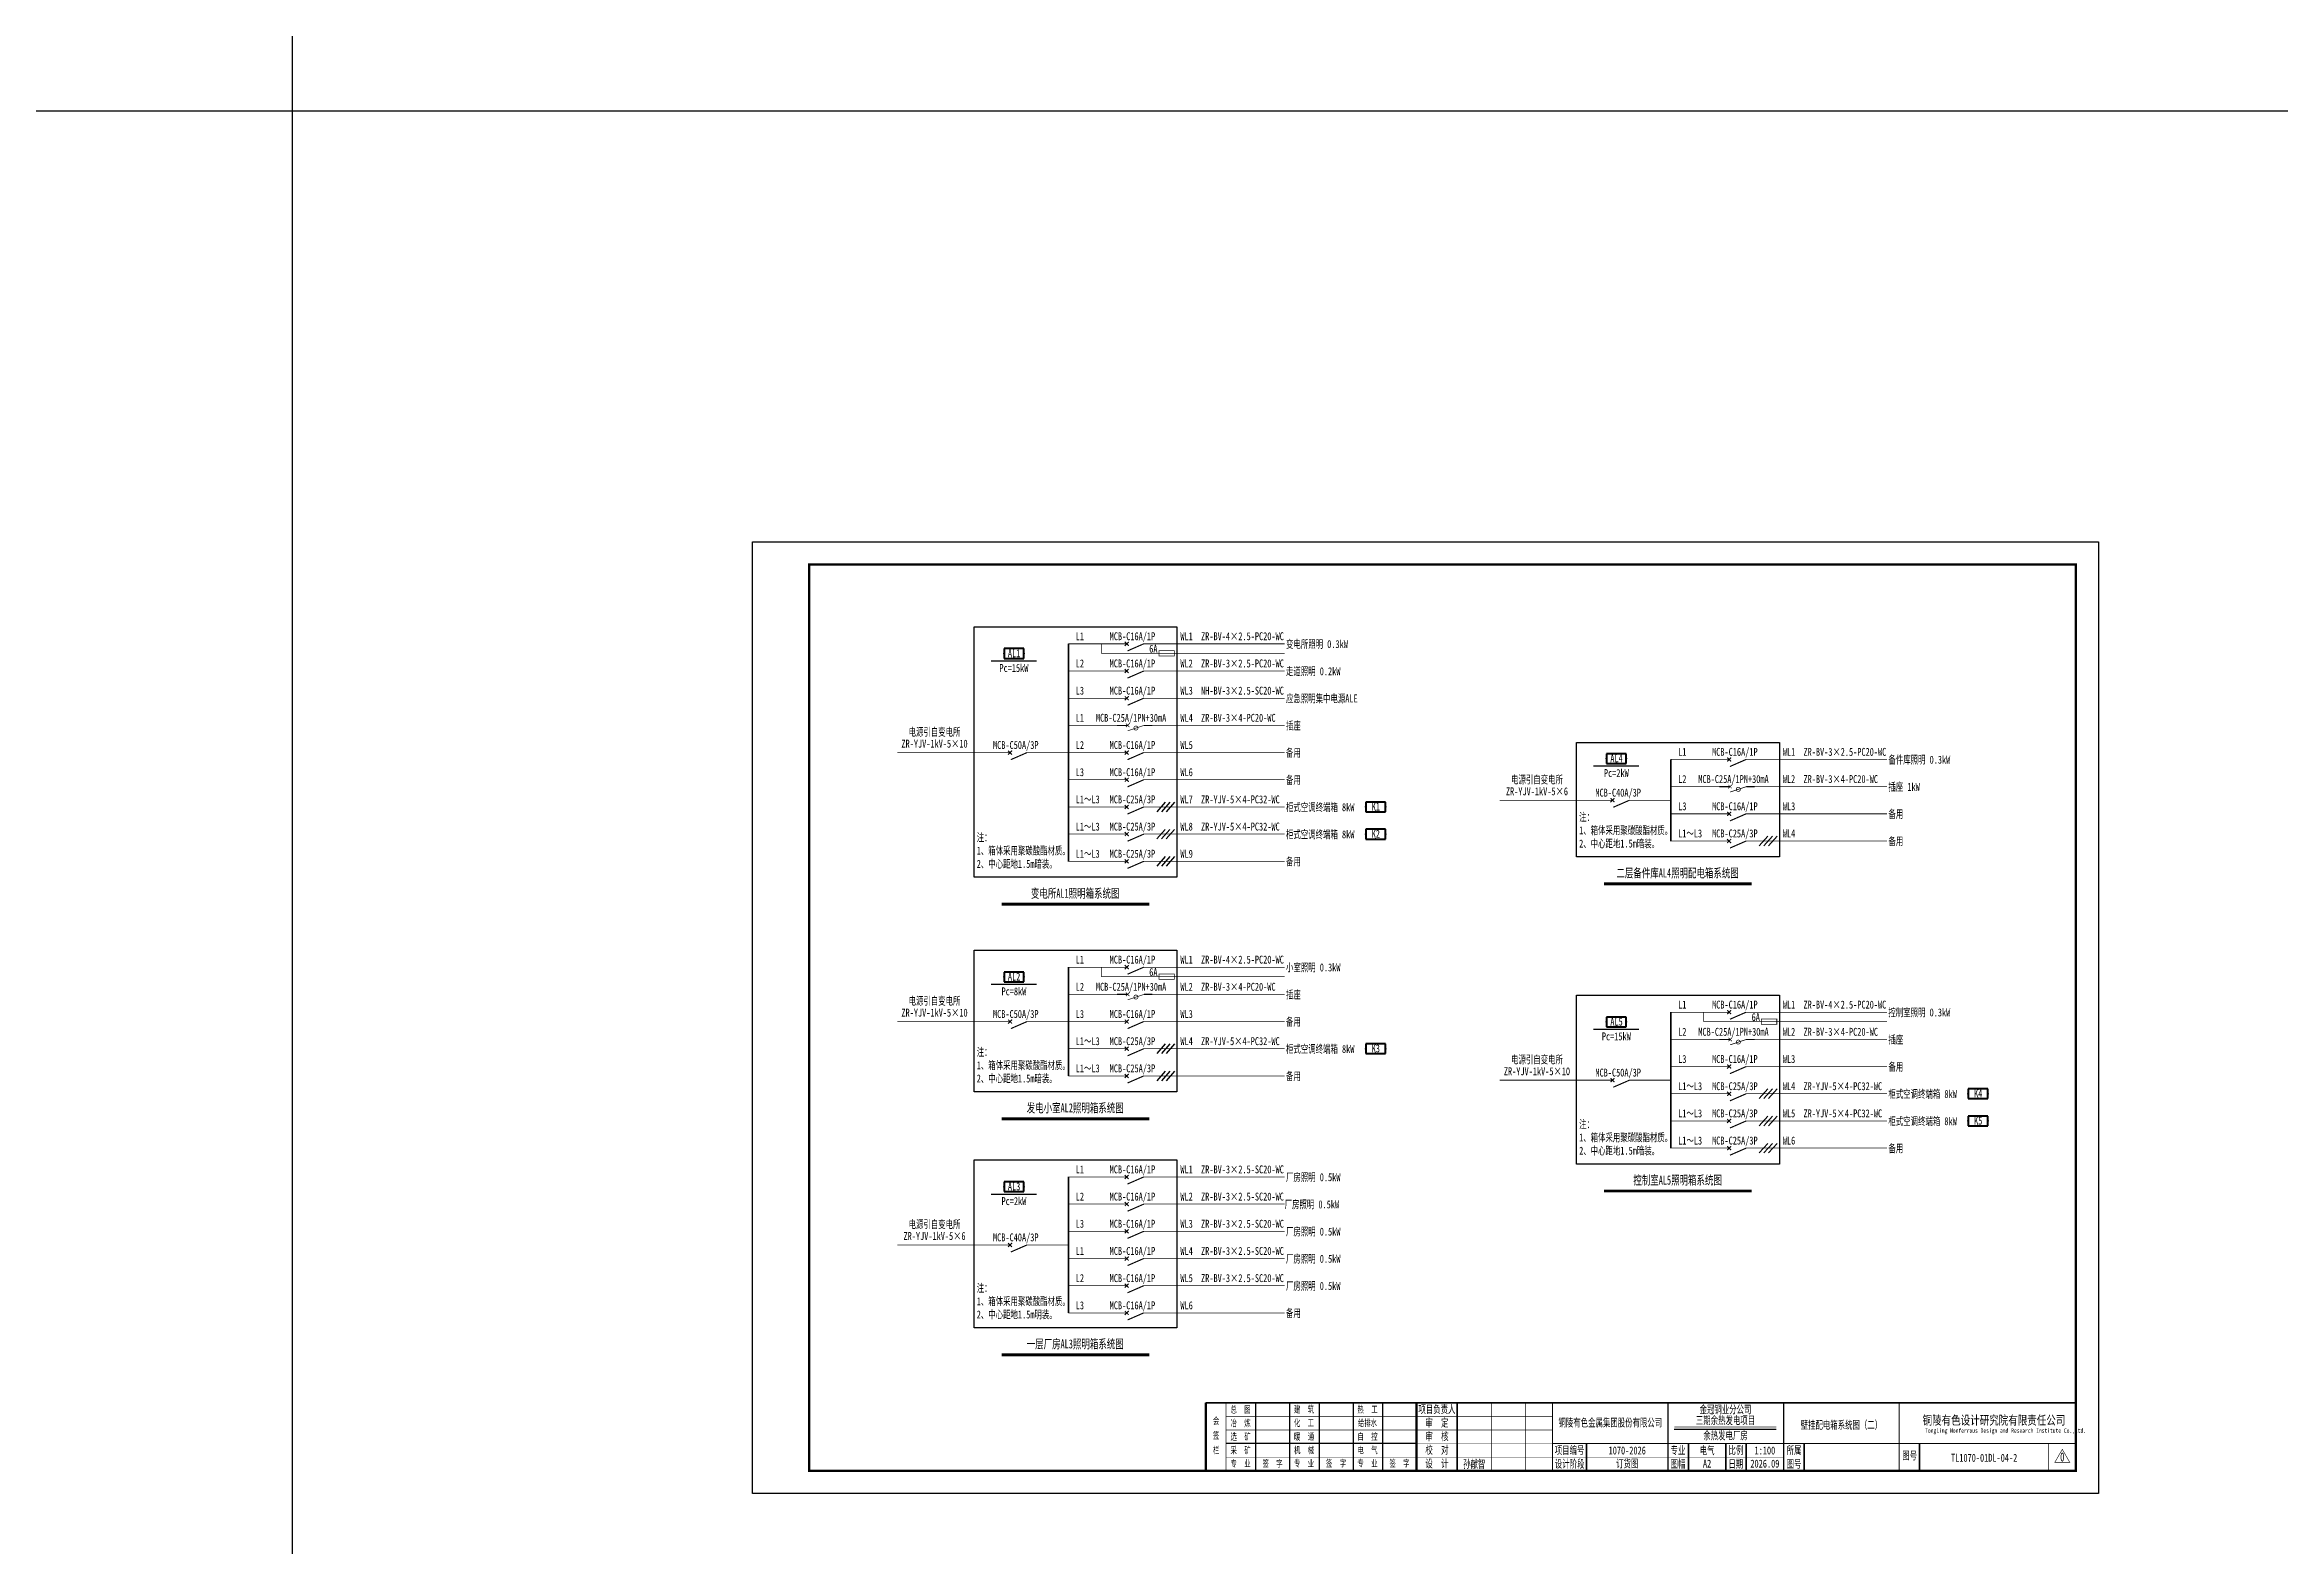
# Model space of a CAD drawing. Header units: millimetres. Extents: x -24326 to 675674, y 148048 to 606396.
# Drawn here: x 164740 to 263348, y 244756 to 310989 of the extents above; entities that cross this region are included whole.
import ezdxf
from ezdxf.enums import TextEntityAlignment as Align

# ---------------------------------------------------------------- set-up
doc = ezdxf.new("R2010")
doc.units = ezdxf.units.MM
doc.layers.add('CAXA0层', color=7, linetype='Continuous', lineweight=25)
doc.layers.add('SW', color=8, linetype='Continuous', lineweight=20)
for name, color, linetype in [('TEXT', 4, 'Continuous'), ('图框', 7, 'Continuous'), ('照明平面导线层', 3, 'Continuous'), ('照明平面设备层', 1, 'Continuous'), ('电气-照明系统-设备', 7, 'Continuous'), ('高低压系统', 4, 'Continuous')]:
    doc.layers.add(name, color=color, linetype=linetype)
doc.styles.add('HZ', font='simsun.ttf', dxfattribs={"width": 0.75})
doc.styles.add('标准', font='NSimSun.ttf', dxfattribs={"width": 0.667})

# ---------------------------------------------------------------- blocks, each defined once
blk = doc.blocks.new('3')
at = {"layer": 'TEXT', "color": 7, "lineweight": 25, "style": 'HZ', "width": 0.75}
for s, height, p in [('铜陵有色设计研究院有限责任公司', 400, (221501, 249018)), ('Tongling Nonferrous Design and Research Institute Co.,Ltd.', 200, (221613, 248659))]:
    blk.add_text(s, height=height, dxfattribs=at).set_placement(p)
blk = doc.blocks.new('铜陵有色图签02')
at = {"layer": '图框', "linetype": 'Continuous', "lineweight": 50}
for p, q in [((-38401, 3003), (-38401, 1)), ((-29100, 3001), (-29100, 0))]:
    blk.add_line(p, q, dxfattribs=at)
at = {"layer": '图框', "color": 7, "linetype": 'Continuous', "lineweight": 25}
for p, q in [((-36201, 3010), (-36201, 9)), ((-34701, 3010), (-34701, 9)), ((-33401, 3017), (-33401, 16)), ((-31901, 3017), (-31901, 16)), ((-30601, 3017), (-30601, 16)), ((-29100, 1201), (-37501, 1201))]:
    blk.add_line(p, q, dxfattribs=at)
at = {"layer": '图框', "color": 7, "linetype": 'Continuous', "lineweight": 35}
for p, q in [((-27300, 3001), (-27300, 1)), ((-21600, 1197), (-21600, -3)), ((-17100, 1200), (-17100, 0)), ((-15450, 0), (-15450, 1200)), ((-14550, 1200), (-14550, 0)), ((-12000, 1201), (-12000, 1)), ((-6900, 1202), (-6900, 2))]:
    blk.add_line(p, q, dxfattribs=at)
at = {"layer": '图框', "lineweight": 25}
blk.add_line((-17723, 1830), (-13223, 1830), dxfattribs=at)
at = {"layer": '图框', "lineweight": 70, "const_width": 70}
blk.add_lwpolyline([(-17980, 3001), (0, 3001), (-38401, 3001)], dxfattribs=at)
at = {"layer": '图框', "color": 7, "linetype": 'Continuous', "lineweight": 25, "const_width": 25}
for points in [[(-37501, 3000), (-37501, 0)], [(-25800, 3001), (-25800, 1)], [(-24300, 3001), (-24300, 1)], [(-23100, 2401), (-37501, 2401)], [(-23100, 1801), (-37501, 1801)], [(-23100, 1201), (-29100, 1201)], [(-12900, 600), (-18000, 600), (-37501, 600)], [(-602, 943), (-932, 371), (-272, 371), (-602, 943)]]:
    blk.add_lwpolyline(points, dxfattribs=at)
at = {"layer": '图框', "linetype": 'Continuous', "lineweight": 50, "const_width": 50}
for points in [[(-23100, 3001), (-23100, 1)], [(-18000, 3000), (-18000, 0)]]:
    blk.add_lwpolyline(points, dxfattribs=at)
at = {"layer": '图框', "lineweight": 50, "const_width": 50}
for points in [[(-12900, 3001), (-12900, 1)], [(-7800, 3001), (-7800, 1)], [(0, 3000), (0, 0)], [(-23100, 1200), (0, 1200)]]:
    blk.add_lwpolyline(points, dxfattribs=at)
at = {"layer": '图框', "lineweight": 25, "const_width": 35}
blk.add_lwpolyline([(-17723, 1930), (-13223, 1930)], dxfattribs=at)
at = {"layer": '图框', "color": 7, "linetype": 'Continuous', "lineweight": 35, "const_width": 25}
blk.add_lwpolyline([(-1200, 1201), (-1200, 0)], dxfattribs=at)
at = {"layer": '图框', "linetype": 'Continuous', "lineweight": 70, "const_width": 70}
blk.add_lwpolyline([(-38401, 1), (0, 0)], dxfattribs=at)
at = {"layer": '图框', "lineweight": 25}
blk.add_blockref('3', (-228268, -246986), dxfattribs=at)
at = {"layer": 'TEXT', "color": 7, "lineweight": 25, "style": '标准', "width": 0.667}
for s, height, p in [('会', 300, (-37942, 2054)), ('冶  炼', 300, (-36862, 1955)), ('总  图', 300, (-36862, 2555)), ('建  筑', 300, (-34062, 2562)), ('化  工', 300, (-34062, 1962)), ('给排水', 300, (-31262, 1962)), ('热  工', 300, (-31262, 2562)), ('项目负责人', 350, (-28197, 2541)), ('审  定', 350, (-28197, 1941)), ('栏', 300, (-37942, 754)), ('签', 300, (-37942, 1404)), ('采  矿', 300, (-36862, 754)), ('选  矿', 300, (-36862, 1355)), ('机  械', 300, (-34062, 761)), ('暖  通', 300, (-34062, 1362)), ('电  气', 300, (-31262, 761)), ('自  控', 300, (-31262, 1362)), ('校  对', 350, (-28197, 741)), ('审  核', 350, (-28197, 1341)), ('项目编号', 350, (-22343, 730)), ('专业', 350, (-17559, 730)), ('比例', 350, (-15009, 730)), ('所属', 350, (-12438, 730)), ('专  业', 300, (-36862, 170)), ('签  字', 300, (-35449, 170)), ('专  业', 300, (-34062, 177)), ('签  字', 300, (-32649, 177)), ('专  业', 300, (-31262, 177)), ('签  字', 300, (-29849, 177)), ('设  计', 350, (-28197, 139)), ('设计阶段', 350, (-22343, 130)), ('图幅', 350, (-17559, 130)), ('日期', 350, (-15009, 130)), ('图号', 350, (-12438, 130)), ('图号', 350, (-7339, 495))]:
    blk.add_text(s, height=height, dxfattribs=at).set_placement(p, align=Align.CENTER)
blk = doc.blocks.new('DYDQ0201')
at = {"color": 0}
for points, const_width in [([(0, 0), (0, -3.75)], 0.3), ([(0, -11.25), (-3.11, -4.12)], 0.5), ([(0.86, -4.61), (-0.86, -2.89)], 0.5), ([(-0.86, -4.61), (0.86, -2.89)], 0.5), ([(0, -11.25), (0, -15)], 0.3)]:
    blk.add_lwpolyline(points, dxfattribs=dict(at, const_width=const_width))
blk = doc.blocks.new('PLA1')
at = {"color": 0, "linetype": 'ByBlock', "lineweight": -2}
for p, q in [((-500, 500), (-500, 0)), ((500, 500), (-500, 500)), ((-500, 0), (500, 0)), ((500, 0), (500, 500))]:
    blk.add_line(p, q, dxfattribs=at)
for p in [(-500, 250), (0, 500), (0, 0), (500, 250)]:
    blk.add_point(p, dxfattribs=at)
blk = doc.blocks.new('LHB1')
at = {"color": 0, "linetype": 'ByBlock', "lineweight": -2}
for points, const_width in [([(4, 0), (0, 0)], 0.4), ([(3.353, -0.647), (4.647, 0.647)], 0.25), ([(4.647, -0.647), (3.353, 0.647)], 0.25), ([(10, 0), (4, -2)], 0.25), ([(10, 0), (13, 0)], 0.4)]:
    blk.add_lwpolyline(points, dxfattribs=dict(at, const_width=const_width))
at = {"color": 0, "linetype": 'ByBlock', "lineweight": -2, "const_width": 0.25}
blk.add_lwpolyline([(7.75, -1, 1), (6.25, -1, 1), (7.75, -1)], format="xyb", dxfattribs=at)

msp = doc.modelspace()

# ---------------------------------------------------------------- linework, layer by layer
at = {"color": 2, "linetype": 'ByBlock', "lineweight": -3, "ltscale": 100}
for p, q in [((175673.59742, 148047.80554), (175673.59742, 548047.80554)), ((675673.59742, 308047.80554), (-24326.40258, 308047.80554))]:
    msp.add_line(p, q, dxfattribs=at)
at = {"color": 0, "lineweight": -3, "ltscale": 100}
for p, q in [((205749.18956, 285296.62326), (214702.41918, 285296.62326)), ((205749.18956, 274240.14027), (205749.18956, 285296.62326)), ((214702.41918, 285296.62326), (214702.41918, 274240.14027)), ((232331.92584, 280193.46588), (241285.15547, 280193.46588)), ((232331.92584, 275136.98289), (232331.92584, 280193.46588)), ((241285.15547, 280193.46588), (241285.15547, 275136.98289)), ((241285.15547, 275136.98289), (232331.92584, 275136.98289)), ((214702.41918, 274240.14027), (205749.18956, 274240.14027)), ((205749.18956, 271025.08839), (214702.41918, 271025.08839)), ((205749.18956, 264768.60539), (205749.18956, 271025.08839)), ((214702.41918, 271025.08839), (214702.41918, 264768.60539)), ((232331.92584, 269038.05883), (241285.15547, 269038.05883)), ((232331.92584, 261581.57584), (232331.92584, 269038.05883)), ((241285.15547, 269038.05883), (241285.15547, 261581.57584)), ((214702.41918, 264768.60539), (205749.18956, 264768.60539)), ((205749.18956, 261766.12784), (214702.41918, 261766.12784)), ((205749.18956, 254352.07902), (205749.18956, 261766.12784)), ((214702.41918, 261766.12784), (214702.41918, 254352.07902)), ((241285.15547, 261581.57584), (232331.92584, 261581.57584)), ((214702.41918, 254352.07902), (205749.18956, 254352.07902))]:
    msp.add_line(p, q, dxfattribs=at)
at = {"layer": 'CAXA0层', "color": 0, "linetype": 'Continuous', "lineweight": 30}
for p, q in [((206509.18729, 283790.37814), (208509.18729, 283790.37814)), ((233091.92358, 279153.98932), (235091.92358, 279153.98932)), ((206509.18729, 269518.84327), (208509.18729, 269518.84327)), ((233091.92358, 267531.81371), (235091.92358, 267531.81371)), ((206509.18729, 260259.88272), (208509.18729, 260259.88272))]:
    msp.add_line(p, q, dxfattribs=at)
at = {"layer": 'CAXA0层', "color": 2, "linetype": 'Continuous', "lineweight": 40}
for p, q in [((233555.39537, 273976.37999), (240061.68595, 273976.37999)), ((206972.65908, 273079.53737), (213478.94966, 273079.53737)), ((206972.65908, 263608.00249), (213478.94966, 263608.00249)), ((233555.39537, 260420.97294), (240061.68595, 260420.97294)), ((206972.65908, 253191.47613), (213478.94966, 253191.47613))]:
    msp.add_line(p, q, dxfattribs=at)
at = {"layer": 'CAXA0层', "color": 2, "linetype": 'Continuous', "lineweight": 0}
for p, q in [((233555.39537, 273910.89706), (240061.68595, 273910.89706)), ((206972.65908, 273014.05444), (213478.94966, 273014.05444)), ((206972.65908, 263542.51956), (213478.94966, 263542.51956)), ((233555.39537, 260355.49001), (240061.68595, 260355.49001)), ((206972.65908, 253125.9932), (213478.94966, 253125.9932))]:
    msp.add_line(p, q, dxfattribs=at)
at = {"layer": '图框', "linetype": 'Continuous', "lineweight": 100, "const_width": 100}
msp.add_lwpolyline([(198473.59742, 248047.80554), (254373.59742, 248047.80554), (254373.59742, 288047.80554), (198473.59742, 288047.80554)], close=True, dxfattribs=at)
at = {"layer": '照明平面导线层', "lineweight": -3, "ltscale": 100}
for p, q in [((214188.39523, 277556.00826), (213811.36588, 277133.23709)), ((214394.14365, 277556.00826), (214017.11429, 277133.23709)), ((214599.89206, 277556.00826), (214222.86271, 277133.23709)), ((214188.39523, 276356.00826), (213811.36588, 275933.23709)), ((214394.14365, 276356.00826), (214017.11429, 275933.23709)), ((214599.89206, 276356.00826), (214222.86271, 275933.23709)), ((214188.39523, 275156.00826), (213811.36588, 274733.23709)), ((214394.14365, 275156.00826), (214017.11429, 274733.23709)), ((214599.89206, 275156.00826), (214222.86271, 274733.23709)), ((240771.13152, 276052.85088), (240394.10216, 275630.07971)), ((240976.87993, 276052.85088), (240599.85058, 275630.07971)), ((241182.62835, 276052.85088), (240805.59899, 275630.07971)), ((214188.39523, 266884.47338), (213811.36588, 266461.70221)), ((214394.14365, 266884.47338), (214017.11429, 266461.70221)), ((214599.89206, 266884.47338), (214222.86271, 266461.70221)), ((214188.39523, 265684.47338), (213811.36588, 265261.70221)), ((214394.14365, 265684.47338), (214017.11429, 265261.70221)), ((214599.89206, 265684.47338), (214222.86271, 265261.70221)), ((240771.13152, 264897.44383), (240394.10216, 264474.67266)), ((240976.87993, 264897.44383), (240599.85058, 264474.67266)), ((241182.62835, 264897.44383), (240805.59899, 264474.67266)), ((240771.13152, 263697.44383), (240394.10216, 263274.67266)), ((240976.87993, 263697.44383), (240599.85058, 263274.67266)), ((241182.62835, 263697.44383), (240805.59899, 263274.67266)), ((240771.13152, 262497.44383), (240394.10216, 262074.67266)), ((240976.87993, 262497.44383), (240599.85058, 262074.67266)), ((241182.62835, 262497.44383), (240805.59899, 262074.67266))]:
    msp.add_line(p, q, dxfattribs=at)
at = {"layer": '照明平面设备层', "color": 0, "lineweight": -3, "ltscale": 100}
msp.add_lwpolyline([(195973.59742, 289047.80554), (255373.59742, 289047.80554), (255373.59742, 247047.80554), (195973.59742, 247047.80554)], close=True, dxfattribs=at)
at = {"layer": '照明平面设备层', "color": 130, "lineweight": -3, "const_width": 30}
for points in [[(209917.41919, 284544.62267), (212111.8149, 284544.62267)], [(211365.18957, 284124.98117), (211365.18957, 284544.62267)], [(211365.18957, 284124.98117), (219458.49139, 284124.98117)], [(213611.8149, 284544.62267), (219458.49139, 284544.62267)], [(209917.41919, 283344.62267), (212111.8149, 283344.62267)], [(213611.8149, 283344.62267), (219458.49139, 283344.62267)], [(209917.41919, 282144.62267), (212111.8149, 282144.62267)], [(213611.8149, 282144.62267), (219458.49139, 282144.62267)], [(209917.41919, 280944.62267), (212111.8149, 280944.62267)], [(213611.8149, 280944.62267), (219458.49139, 280944.62267)], [(202357.79077, 279744.62267), (207263.30438, 279744.62267)], [(208463.30438, 279744.62267), (209917.41919, 279744.62267)], [(209917.41919, 279744.62267), (212111.8149, 279744.62267)], [(213611.8149, 279744.62267), (219458.49139, 279744.62267)], [(236500.15548, 279441.46529), (238694.55119, 279441.46529)], [(240194.55119, 279441.46529), (246041.22768, 279441.46529)], [(209917.41919, 278544.62267), (212111.8149, 278544.62267)], [(213611.8149, 278544.62267), (219458.49139, 278544.62267)], [(236500.15548, 278241.46529), (238694.55119, 278241.46529)], [(240194.55119, 278241.46529), (246041.22768, 278241.46529)], [(209917.41919, 277344.62267), (212111.8149, 277344.62267)], [(213611.8149, 277344.62267), (219458.49139, 277344.62267)], [(228940.52706, 277641.46529), (233846.04067, 277641.46529)], [(235046.04067, 277641.46529), (236500.15548, 277641.46529)], [(209917.41919, 276144.62267), (212111.8149, 276144.62267)], [(213611.8149, 276144.62267), (219458.49139, 276144.62267)], [(236500.15548, 277041.46529), (238694.55119, 277041.46529)], [(240194.55119, 277041.46529), (246041.22768, 277041.46529)], [(236500.15548, 275841.46529), (238694.55119, 275841.46529)], [(240194.55119, 275841.46529), (246041.22768, 275841.46529)], [(209917.41919, 274944.62267), (212111.8149, 274944.62267)], [(213611.8149, 274944.62267), (219458.49139, 274944.62267)], [(209917.41919, 270273.0878), (212111.8149, 270273.0878)], [(211365.18957, 269853.4463), (211365.18957, 270273.0878)], [(213611.8149, 270273.0878), (219458.49139, 270273.0878)], [(211365.18957, 269853.4463), (219458.49139, 269853.4463)], [(209917.41919, 269073.0878), (212111.8149, 269073.0878)], [(213611.8149, 269073.0878), (219458.49139, 269073.0878)], [(236500.15548, 268286.05824), (238694.55119, 268286.05824)], [(237947.92585, 267866.41674), (237947.92585, 268286.05824)], [(240194.55119, 268286.05824), (246041.22768, 268286.05824)], [(202357.79077, 267873.08779), (207263.30438, 267873.08779)], [(208463.30438, 267873.08779), (209917.41919, 267873.0878)], [(209917.41919, 267873.0878), (212111.8149, 267873.0878)], [(213611.8149, 267873.0878), (219458.49139, 267873.0878)], [(237947.92585, 267866.41674), (246041.22768, 267866.41674)], [(209917.41919, 266673.0878), (212111.8149, 266673.0878)], [(213611.8149, 266673.0878), (219458.49139, 266673.0878)], [(236500.15548, 267086.05824), (238694.55119, 267086.05824)], [(240194.55119, 267086.05824), (246041.22768, 267086.05824)], [(209917.41919, 265473.0878), (212111.8149, 265473.0878)], [(213611.8149, 265473.0878), (219458.49139, 265473.0878)], [(228940.52706, 265286.05824), (233846.04067, 265286.05824)], [(235046.04067, 265286.05824), (236500.15548, 265286.05824)], [(236500.15548, 265886.05824), (238694.55119, 265886.05824)], [(240194.55119, 265886.05824), (246041.22768, 265886.05824)], [(236500.15548, 264686.05824), (238694.55119, 264686.05824)], [(240194.55119, 264686.05824), (246041.22768, 264686.05824)], [(236500.15548, 263486.05824), (238694.55119, 263486.05824)], [(240194.55119, 263486.05824), (246041.22768, 263486.05824)], [(236500.15548, 262286.05824), (238694.55119, 262286.05824)], [(240194.55119, 262286.05824), (246041.22768, 262286.05824)], [(209917.41919, 261014.12725), (212111.8149, 261014.12725)], [(213611.8149, 261014.12725), (219458.49139, 261014.12725)], [(209917.41919, 259814.12725), (212111.8149, 259814.12725)], [(213611.8149, 259814.12725), (219458.49139, 259814.12725)], [(209917.41919, 258614.12725), (212111.8149, 258614.12725)], [(213611.8149, 258614.12725), (219458.49139, 258614.12725)], [(202357.79077, 258014.12725), (207263.30438, 258014.12725)], [(208463.30438, 258014.12725), (209917.41919, 258014.12725)], [(209917.41919, 257414.12725), (212111.8149, 257414.12725)], [(213611.8149, 257414.12725), (219458.49139, 257414.12725)], [(209917.41919, 256214.12725), (212111.8149, 256214.12725)], [(213611.8149, 256214.12725), (219458.49139, 256214.12725)], [(209917.41919, 255014.12725), (212111.8149, 255014.12725)], [(213611.8149, 255014.12725), (219458.49139, 255014.12725)]]:
    msp.add_lwpolyline(points, dxfattribs=at)
for points in [[(213915.1272, 284010.14127), (213915.1272, 284239.82108), (214592.18957, 284239.82108), (214592.18957, 284010.14127)], [(213915.1272, 269738.60639), (213915.1272, 269968.2862), (214592.18957, 269968.2862), (214592.18957, 269738.60639)], [(240497.86349, 267751.57684), (240497.86349, 267981.25665), (241174.92585, 267981.25665), (241174.92585, 267751.57684)]]:
    msp.add_lwpolyline(points, close=True, dxfattribs=at)
at = {"layer": '高低压系统', "color": 3, "lineweight": 35}
for p, q in [((209917.41919, 274944.62267), (209917.41919, 284544.62267)), ((236500.15548, 275841.46529), (236500.15548, 279441.46529)), ((209917.41919, 265473.0878), (209917.41919, 270273.0878)), ((236500.15548, 262286.05824), (236500.15548, 268286.05824)), ((209917.41919, 255014.12725), (209917.41919, 261014.12725))]:
    msp.add_line(p, q, dxfattribs=at)

# ---------------------------------------------------------------- block references
at = {"layer": '图框', "lineweight": 25}
msp.add_blockref('铜陵有色图签02', (254373.59742, 248047.80554), dxfattribs=at)
at = {"layer": '照明平面设备层', "color": 1, "lineweight": 40, "xscale": 0.8640000000596046, "yscale": 0.8640000000596046, "zscale": 0.8640000000596046}
for p in [(207509.18729, 283899.24358), (234091.92358, 279262.85476), (207509.18729, 269627.7087), (234091.92358, 267640.67915), (207509.18729, 260368.74815)]:
    msp.add_blockref('PLA1', p, dxfattribs=at)
at = {"layer": '照明平面设备层', "color": 241, "lineweight": 40, "xscale": 0.8640000005252659, "yscale": 0.8640000005252659, "zscale": 0.8640000005252659}
for p in [(223469.35399, 277128.62267), (223469.35399, 275928.62267), (223469.35399, 266457.0878), (250052.09028, 264470.05824), (250052.09028, 263270.05824)]:
    msp.add_blockref('PLA1', p, dxfattribs=at)
at = {"layer": '电气-照明系统-设备', "color": 2, "linetype": 'ByBlock', "lineweight": 25, "xscale": 120, "yscale": 120, "zscale": 1.199999999999999}
for p in [(212051.8149, 280944.62267), (238634.55119, 278241.46529), (212051.8149, 269073.0878), (238634.55119, 267086.05824)]:
    msp.add_blockref('LHB1', p, dxfattribs=at)
at = {"layer": '高低压系统', "lineweight": -3, "xscale": 100, "yscale": 100, "zscale": 100, "rotation": 90}
for p in [(212111.8149, 284544.62267), (212111.8149, 283344.62267), (212111.8149, 282144.62267), (206963.30438, 279744.62267), (212111.8149, 279744.62267), (238694.55119, 279441.46529), (212111.8149, 278544.62267), (212111.8149, 277344.62267), (233546.04067, 277641.46529), (238694.55119, 277041.46529), (212111.8149, 276144.62267), (238694.55119, 275841.46529), (212111.8149, 274944.62267), (212111.8149, 270273.0878), (238694.55119, 268286.05824), (206963.30438, 267873.08779), (212111.8149, 267873.0878), (212111.8149, 266673.0878), (212111.8149, 265473.0878), (233546.04067, 265286.05824), (238694.55119, 265886.05824), (238694.55119, 264686.05824), (238694.55119, 263486.05824), (238694.55119, 262286.05824), (212111.8149, 261014.12725), (212111.8149, 259814.12725), (212111.8149, 258614.12725), (206963.30438, 258014.12725), (212111.8149, 257414.12725), (212111.8149, 256214.12725), (212111.8149, 255014.12725)]:
    msp.add_blockref('DYDQ0201', p, dxfattribs=at)

# ---------------------------------------------------------------- texts
at = {"layer": 'SW', "color": 7, "linetype": 'Continuous', "lineweight": 25, "style": '标准', "width": 0.667}
for s, p in [('L1', (210237.41919, 284704.62267)), ('WL1', (214855.33914, 284704.62267)), ('ZR-BV-4×2.5-PC20-WC', (215768.03825, 284704.62267)), ('6A', (213480.02326, 284153.47624)), ('变电所照明 0.3kW', (219515.91584, 284358.61626)), ('L2', (210237.41919, 283504.62267)), ('WL2', (214855.33914, 283504.62267)), ('ZR-BV-3×2.5-PC20-WC', (215768.03825, 283504.62267)), ('走道照明 0.2kW', (219515.91584, 283158.61626)), ('L3', (210237.41919, 282304.62267)), ('WL3', (214855.33914, 282304.62267)), ('应急照明集中电源ALE', (219515.91584, 281958.61626)), ('L1', (210237.41919, 281104.62267)), ('WL4', (214855.33914, 281104.62267)), ('插座', (219515.91584, 280758.61626)), ('L2', (210237.41919, 279904.62267)), ('WL5', (214855.33914, 279904.62267)), ('备用', (219515.91584, 279558.61626)), ('L1', (236820.15548, 279601.46529)), ('WL1', (241438.07543, 279601.46529)), ('ZR-BV-3×2.5-PC20-WC', (242350.77454, 279601.46529)), ('备件库照明 0.3kW', (246098.65213, 279255.45888)), ('L3', (210237.41919, 278704.62267)), ('WL6', (214855.33914, 278704.62267)), ('备用', (219515.91584, 278358.61626)), ('L2', (236820.15548, 278401.46529)), ('WL2', (241438.07543, 278401.46529)), ('ZR-BV-3×4-PC20-WC', (242350.77454, 278401.46529)), ('插座 1kW', (246098.65213, 278055.45888)), ('L1～L3', (210237.41919, 277504.62267)), ('WL7', (214855.33914, 277504.62267)), ('ZR-YJV-5×4-PC32-WC', (215768.03825, 277504.62267)), ('柜式空调终端箱 8kW', (219515.91584, 277158.61626)), ('L3', (236820.15548, 277201.46529)), ('WL3', (241438.07543, 277201.46529)), ('备用', (246098.65213, 276855.45888)), ('L1～L3', (210237.41919, 276304.62267)), ('WL8', (214855.33914, 276304.62267)), ('ZR-YJV-5×4-PC32-WC', (215768.03825, 276304.62267)), ('柜式空调终端箱 8kW', (219515.91584, 275958.61626)), ('L1～L3', (236820.15548, 276001.46529)), ('WL4', (241438.07543, 276001.46529)), ('L1～L3', (210237.41919, 275104.62267)), ('WL9', (214855.33914, 275104.62267)), ('备用', (219515.91584, 274758.61626)), ('备用', (246098.65213, 275655.45888)), ('L1', (210237.41919, 270433.0878)), ('6A', (213480.02326, 269881.94136)), ('WL1', (214855.33914, 270433.0878)), ('ZR-BV-4×2.5-PC20-WC', (215768.03825, 270433.0878)), ('小室照明 0.3kW', (219515.91584, 270087.08138)), ('L2', (210237.41919, 269233.0878)), ('WL2', (214855.33914, 269233.0878)), ('插座', (219515.91584, 268887.08138)), ('L3', (210237.41919, 268033.0878)), ('WL3', (214855.33914, 268033.0878)), ('L1', (236820.15548, 268446.05824)), ('6A', (240062.75955, 267894.91181)), ('WL1', (241438.07543, 268446.05824)), ('ZR-BV-4×2.5-PC20-WC', (242350.77454, 268446.05824)), ('控制室照明 0.3kW', (246098.65213, 268100.05183)), ('备用', (219515.91584, 267687.08138)), ('L2', (236820.15548, 267246.05824)), ('WL2', (241438.07543, 267246.05824)), ('插座', (246098.65213, 266900.05183)), ('L1～L3', (210237.41919, 266833.0878)), ('WL4', (214855.33914, 266833.0878)), ('ZR-YJV-5×4-PC32-WC', (215768.03825, 266833.0878)), ('柜式空调终端箱 8kW', (219515.91584, 266487.08138)), ('L3', (236820.15548, 266046.05824)), ('WL3', (241438.07543, 266046.05824)), ('L1～L3', (210237.41919, 265633.0878)), ('备用', (219515.91584, 265287.08138)), ('备用', (246098.65213, 265700.05183)), ('L1～L3', (236820.15548, 264846.05824)), ('WL4', (241438.07543, 264846.05824)), ('ZR-YJV-5×4-PC32-WC', (242350.77454, 264846.05824)), ('柜式空调终端箱 8kW', (246098.65213, 264500.05183)), ('L1～L3', (236820.15548, 263646.05824)), ('WL5', (241438.07543, 263646.05824)), ('ZR-YJV-5×4-PC32-WC', (242350.77454, 263646.05824)), ('柜式空调终端箱 8kW', (246098.65213, 263300.05183)), ('L1～L3', (236820.15548, 262446.05824)), ('WL6', (241438.07543, 262446.05824)), ('备用', (246098.65213, 262100.05183)), ('L1', (210237.41919, 261174.12725)), ('WL1', (214855.33914, 261174.12725)), ('ZR-BV-3×2.5-SC20-WC', (215768.03825, 261174.12725)), ('ZR-BV-3×2.5-SC20-WC', (215768.03825, 259974.12725)), ('厂房照明 0.5kW', (219515.91584, 260828.12083)), ('L2', (210237.41919, 259974.12725)), ('WL2', (214855.33914, 259974.12725)), ('厂房照明 0.5kW', (219455.91584, 259628.12083)), ('L3', (210237.41919, 258774.12725)), ('WL3', (214855.33914, 258774.12725)), ('ZR-BV-3×2.5-SC20-WC', (215768.03825, 258774.12725)), ('厂房照明 0.5kW', (219515.91584, 258428.12083)), ('L1', (210237.41919, 257574.12725)), ('WL4', (214855.33914, 257574.12725)), ('ZR-BV-3×2.5-SC20-WC', (215768.03825, 257574.12725)), ('厂房照明 0.5kW', (219515.91584, 257228.12083)), ('L2', (210237.41919, 256374.12725)), ('WL5', (214855.33914, 256374.12725)), ('ZR-BV-3×2.5-SC20-WC', (215768.03825, 256374.12725)), ('厂房照明 0.5kW', (219515.91584, 256028.12083)), ('L3', (210237.41919, 255174.12725)), ('WL6', (214855.33914, 255174.12725)), ('备用', (219515.91584, 254828.12083))]:
    msp.add_text(s, height=350, dxfattribs=at).set_placement(p)
for s, p in [('MCB-C16A/1P', (212739.38159, 284704.62267)), ('AL1', (207517.80315, 283954.44343)), ('Pc=15kW', (207509.18729, 283303.39217)), ('MCB-C16A/1P', (212739.38159, 283504.62267)), ('MCB-C16A/1P', (212739.38159, 282304.62267)), ('ZR-YJV-1kV-5×10', (204006.78294, 279963.31082)), ('电源引自变电所', (204006.78294, 280481.32032)), ('MCB-C50A/3P', (207590.87106, 279904.62267)), ('MCB-C16A/1P', (212739.38159, 279904.62267)), ('MCB-C16A/1P', (212739.38159, 278704.62267)), ('AL4', (234100.53943, 279318.05461)), ('MCB-C16A/1P', (239322.11787, 279601.46529)), ('ZR-YJV-1kV-5×6', (230589.51923, 277860.15344)), ('电源引自变电所', (230589.51923, 278378.16294)), ('MCB-C40A/3P', (234173.60735, 277801.46529)), ('Pc=2kW', (234091.92358, 278667.00335)), ('MCB-C25A/3P', (212739.38159, 277504.62267)), ('K1', (223477.96984, 277183.82252)), ('MCB-C16A/1P', (239322.11787, 277201.46529)), ('MCB-C25A/3P', (212739.38159, 276304.62267)), ('K2', (223477.96984, 275983.82252)), ('MCB-C25A/3P', (239322.11787, 276001.46529)), ('MCB-C25A/3P', (212739.38159, 275104.62267)), ('MCB-C16A/1P', (212739.38159, 270433.0878)), ('Pc=8kW', (207509.18729, 269031.8573)), ('AL2', (207517.80315, 269682.90855)), ('ZR-YJV-1kV-5×10', (204006.78294, 268091.77594)), ('电源引自变电所', (204006.78294, 268609.78544)), ('MCB-C50A/3P', (207590.87106, 268033.08779)), ('MCB-C16A/1P', (212739.38159, 268033.0878)), ('MCB-C16A/1P', (239322.11787, 268446.05824)), ('Pc=15kW', (234091.92358, 267044.82774)), ('AL5', (234100.53943, 267695.879)), ('MCB-C25A/3P', (212739.38159, 266833.0878)), ('K3', (223477.96984, 266512.28765)), ('电源引自变电所', (230589.51923, 266022.75589)), ('MCB-C16A/1P', (239322.11787, 266046.05824)), ('MCB-C25A/3P', (212739.38159, 265633.0878)), ('ZR-YJV-1kV-5×10', (230589.51923, 265504.74639)), ('MCB-C50A/3P', (234173.60735, 265446.05824)), ('MCB-C25A/3P', (239322.11787, 264846.05824)), ('K4', (250060.70613, 264525.25809)), ('MCB-C25A/3P', (239322.11787, 263646.05824)), ('K5', (250060.70613, 263325.25809)), ('MCB-C25A/3P', (239322.11787, 262446.05824)), ('MCB-C16A/1P', (212739.38159, 261174.12725)), ('AL3', (207517.80315, 260423.94801)), ('MCB-C16A/1P', (212739.38159, 259974.12725)), ('Pc=2kW', (207509.18729, 259772.89675)), ('ZR-YJV-1kV-5×6', (204006.78294, 258232.8154)), ('电源引自变电所', (204006.78294, 258750.8249)), ('MCB-C40A/3P', (207590.87106, 258174.12725)), ('MCB-C16A/1P', (212739.38159, 258774.12725)), ('MCB-C16A/1P', (212739.38159, 257574.12725)), ('MCB-C16A/1P', (212739.38159, 256374.12725)), ('MCB-C16A/1P', (212739.38159, 255174.12725)), ('孙献智', (227825.33482, 248168.32387))]:
    msp.add_text(s, height=350, dxfattribs=at).set_placement(p, align=Align.CENTER)
at = {"layer": 'SW', "color": 1, "linetype": 'Continuous', "lineweight": 25, "style": '标准', "width": 0.667}
msp.add_text('NH-BV-3×2.5-SC20-WC', height=350, dxfattribs=at).set_placement((215768.03825, 282304.62267))
at = {"layer": 'SW', "color": 7, "linetype": 'ByBlock', "lineweight": 25, "style": '标准', "width": 0.667}
for p in [(212679.38159, 281104.62267), (239262.11787, 278401.46529), (212679.38159, 269233.0878), (239262.11787, 267246.05824)]:
    msp.add_text('MCB-C25A/1PN+30mA', height=350, dxfattribs=at).set_placement(p, align=Align.CENTER)
at = {"layer": 'SW', "color": 0, "linetype": 'Continuous', "lineweight": 25, "style": '标准', "width": 0.667}
for p in [(215768.03825, 281104.62267), (215768.03825, 269233.0878), (242350.77454, 267246.05824)]:
    msp.add_text('ZR-BV-3×4-PC20-WC', height=350, dxfattribs=at).set_placement(p)
at = {"layer": 'SW', "color": 2, "linetype": 'Continuous', "lineweight": 25, "style": '标准', "width": 0.667}
for s, p in [('二层备件库AL4照明配电箱系统图', (236796.31292, 274231.39402)), ('变电所AL1照明箱系统图', (210213.57664, 273334.5514)), ('发电小室AL2照明箱系统图', (210213.57664, 263863.01652)), ('控制室AL5照明箱系统图', (236796.31292, 260675.98697)), ('一层厂房AL3照明箱系统图', (210213.57664, 253446.49016))]:
    msp.add_text(s, height=400, dxfattribs=at).set_placement(p, align=Align.CENTER)
at = {"layer": 'SW', "color": 4, "linetype": 'Continuous', "lineweight": 25, "style": '标准', "width": 0.667}
for s, height, p in [('三期余热发电项目', 350, (238910.44932, 250098.57327)), ('金冠铜业分公司', 350, (238910.44932, 250576.69826)), ('铜陵有色金属集团股份有限公司', 350, (233827.45058, 249995.49497)), ('余热发电厂房', 350, (238910.44932, 249430.29975)), ('壁挂配电箱系统图（二）', 350, (244024.50883, 249894.71849)), ('1070-2026', 350, (234573.02114, 248767.48556)), ('电气', 350, (238097.77392, 248767.48556)), ('A2', 350, (238097.77392, 248187.78351)), ('2026.09', 350, (240647.77392, 248187.78351)), ('1:100', 350, (240647.77392, 248767.48556)), ('TL1070-01DL-04-2', 350, (250322.91182, 248444.2761)), ('0', 400, (253771.3699, 248455.76591))]:
    msp.add_text(s, height=height, dxfattribs=at).set_placement(p, align=Align.CENTER)
at = {"layer": 'SW', "color": 1, "linetype": 'Continuous', "lineweight": 25, "style": '标准', "width": 0.667}
msp.add_text('订货图', height=350, dxfattribs=at).set_placement((234573.02114, 248187.78351), align=Align.CENTER)
at = {"layer": 'SW', "color": 0, "linetype": 'Continuous', "lineweight": 25, "char_height": 350, "width": 10416.7691338, "attachment_point": 1, "style": '标准'}
for s, insert in [('注：\\P1、箱体采用聚碳酸酯材质。\\P2、中心距地1.5m暗装。', (232451.37883, 277071.53495)), ('注：\\P1、箱体采用聚碳酸酯材质。\\P2、中心距地1.5m暗装。', (205868.64254, 276174.69233)), ('注：\\P1、箱体采用聚碳酸酯材质。\\P2、中心距地1.5m暗装。', (205868.64254, 266703.15745)), ('注：\\P1、箱体采用聚碳酸酯材质。\\P2、中心距地1.5m暗装。', (232451.37883, 263516.1279)), ('注：\\P1、箱体采用聚碳酸酯材质。\\P2、中心距地1.5m明装。', (205868.64254, 256286.63109))]:
    msp.add_mtext(s, dxfattribs=dict(at, insert=insert))

doc.saveas('drawing.dxf')
